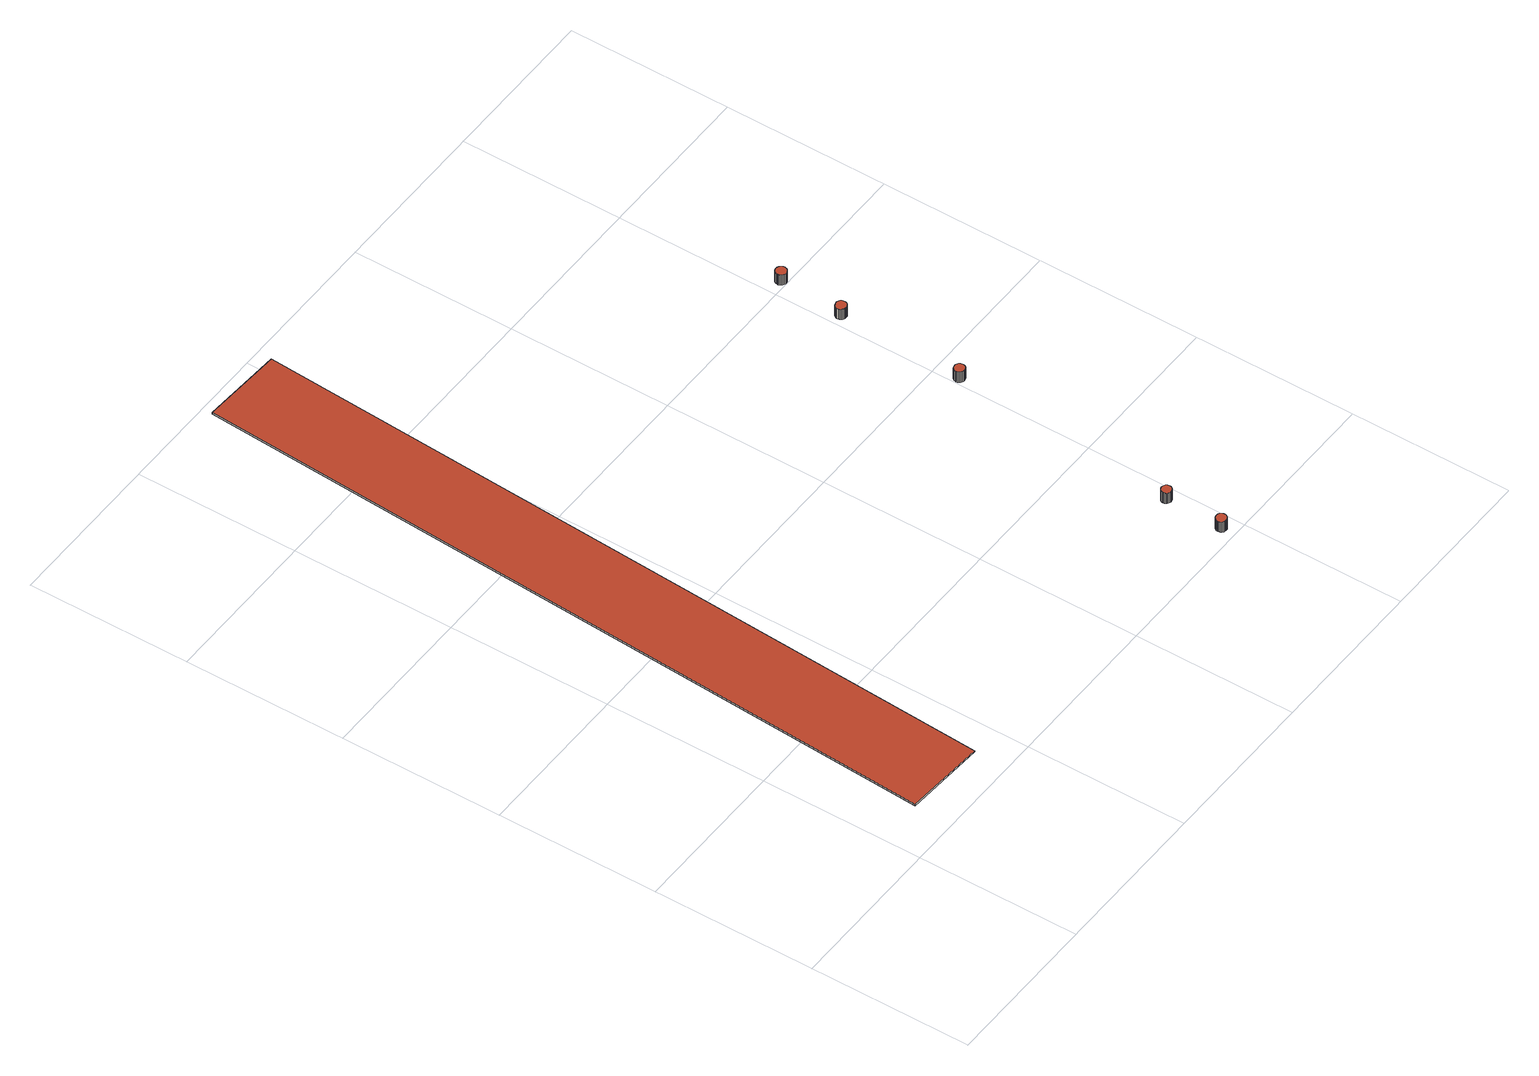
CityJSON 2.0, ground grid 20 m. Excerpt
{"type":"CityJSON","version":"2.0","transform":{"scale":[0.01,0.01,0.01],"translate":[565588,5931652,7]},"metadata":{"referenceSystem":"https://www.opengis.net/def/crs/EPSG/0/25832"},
"CityObjects":{
"building1":{"type":"Building","attributes":{"Grundfläche 2D":"951.482283","Grundhöhe NN":"14.920"},"geometry":[{"type":"Solid","lod":"3","boundaries":[[[[0,1,2,3]],[[4,5,3,2]],[[5,6,0,3]],[[6,7,1,0]],[[7,4,2,1]],[[7,6,5,4]]]],"semantics":{"surfaces":[{"type":"RoofSurface"},{"type":"WallSurface"},{"type":"GroundSurface"}],"values":[[0,1,1,1,1,2]]}}]},
"building2":{"type":"Building","attributes":{"Grundfläche 2D":"1.288316","Grundhöhe NN":"7.626"},"geometry":[{"type":"Solid","lod":"3","boundaries":[[[[8,9,10,11,12,13,14,15,16,17,18,19,20,21,22,23,24,25,26,27,28,29,30,31,32]],[[33,34,13,12]],[[35,33,12,11]],[[36,35,11,10]],[[34,37,14,13]],[[37,38,15,14]],[[38,39,16,15]],[[39,40,17,16]],[[40,41,18,17]],[[41,42,19,18]],[[42,43,20,19]],[[43,44,21,20]],[[44,45,22,21]],[[45,46,23,22]],[[46,47,24,23]],[[47,48,25,24]],[[48,49,26,25]],[[49,50,27,26]],[[50,51,28,27]],[[51,52,29,28]],[[52,53,30,29]],[[53,54,31,30]],[[54,55,32,31]],[[55,56,8,32]],[[56,57,9,8]],[[57,36,10,9]],[[53,52,51,50,49,48,47,46,45,44,43,42,41,40,39,38,37,34,33,35,36,57,56,55,54]]]],"semantics":{"surfaces":[{"type":"RoofSurface"},{"type":"WallSurface"},{"type":"GroundSurface"}],"values":[[0,1,1,1,1,1,1,1,1,1,1,1,1,1,1,1,1,1,1,1,1,1,1,1,1,1,2]]}}]},
"building3":{"type":"Building","attributes":{"Grundfläche 2D":"1.157330","Grundhöhe NN":"7.627"},"geometry":[{"type":"Solid","lod":"3","boundaries":[[[[58,59,60,61,62,63,64,65,66,67,68,69,70,71,72,73,74,75,76,77,78,79,80,81,82]],[[83,84,65,64]],[[85,83,64,63]],[[86,85,63,62]],[[84,87,66,65]],[[87,88,67,66]],[[88,89,68,67]],[[89,90,69,68]],[[90,91,70,69]],[[91,92,71,70]],[[92,93,72,71]],[[93,94,73,72]],[[94,95,74,73]],[[95,96,75,74]],[[96,97,76,75]],[[97,98,77,76]],[[98,99,78,77]],[[99,100,79,78]],[[100,101,80,79]],[[101,102,81,80]],[[102,103,82,81]],[[103,104,58,82]],[[104,105,59,58]],[[105,106,60,59]],[[106,107,61,60]],[[107,86,62,61]],[[101,100,99,98,97,96,95,94,93,92,91,90,89,88,87,84,83,85,86,107,106,105,104,103,102]]]],"semantics":{"surfaces":[{"type":"RoofSurface"},{"type":"WallSurface"},{"type":"GroundSurface"}],"values":[[0,1,1,1,1,1,1,1,1,1,1,1,1,1,1,1,1,1,1,1,1,1,1,1,1,1,2]]}}]},
"building4":{"type":"Building","attributes":{"Grundfläche 2D":"1.286168","Grundhöhe NN":"7.653"},"geometry":[{"type":"Solid","lod":"3","boundaries":[[[[108,109,110,111,112,113,114,115,116,117,118,119,120,121,122,123,124,125,126,127,128,129,130,131,132]],[[133,134,113,112]],[[135,133,112,111]],[[136,135,111,110]],[[134,137,114,113]],[[137,138,115,114]],[[138,139,116,115]],[[139,140,117,116]],[[140,141,118,117]],[[141,142,119,118]],[[142,143,120,119]],[[143,144,121,120]],[[144,145,122,121]],[[145,146,123,122]],[[146,147,124,123]],[[147,148,125,124]],[[148,149,126,125]],[[149,150,127,126]],[[150,151,128,127]],[[151,152,129,128]],[[152,153,130,129]],[[153,154,131,130]],[[154,155,132,131]],[[155,156,108,132]],[[156,157,109,108]],[[157,136,110,109]],[[153,152,151,150,149,148,147,146,145,144,143,142,141,140,139,138,137,134,133,135,136,157,156,155,154]]]],"semantics":{"surfaces":[{"type":"RoofSurface"},{"type":"WallSurface"},{"type":"GroundSurface"}],"values":[[0,1,1,1,1,1,1,1,1,1,1,1,1,1,1,1,1,1,1,1,1,1,1,1,1,1,2]]}}]},
"building5":{"type":"Building","attributes":{"Grundfläche 2D":"1.315860","Grundhöhe NN":"7.646"},"geometry":[{"type":"Solid","lod":"3","boundaries":[[[[158,159,160,161,162,163,164,165,166,167,168,169,170,171,172,173,174,175,176,177,178,179,180,181,182]],[[183,184,166,165]],[[185,183,165,164]],[[186,185,164,163]],[[184,187,167,166]],[[187,188,168,167]],[[188,189,169,168]],[[189,190,170,169]],[[190,191,171,170]],[[191,192,172,171]],[[192,193,173,172]],[[193,194,174,173]],[[194,195,175,174]],[[195,196,176,175]],[[196,197,177,176]],[[197,198,178,177]],[[198,199,179,178]],[[199,200,180,179]],[[200,201,181,180]],[[201,202,182,181]],[[202,203,158,182]],[[203,204,159,158]],[[204,205,160,159]],[[205,206,161,160]],[[206,207,162,161]],[[207,186,163,162]],[[200,199,198,197,196,195,194,193,192,191,190,189,188,187,184,183,185,186,207,206,205,204,203,202,201]]]],"semantics":{"surfaces":[{"type":"RoofSurface"},{"type":"WallSurface"},{"type":"GroundSurface"}],"values":[[0,1,1,1,1,1,1,1,1,1,1,1,1,1,1,1,1,1,1,1,1,1,1,1,1,1,2]]}}]},
"building6":{"type":"Building","attributes":{"Grundfläche 2D":"1.330207","Grundhöhe NN":"7.658"},"geometry":[{"type":"Solid","lod":"3","boundaries":[[[[208,209,210,211,212,213,214,215,216,217,218,219,220,221,222,223,224,225,226,227,228,229,230,231,232]],[[233,234,213,212]],[[235,233,212,211]],[[236,235,211,210]],[[234,237,214,213]],[[237,238,215,214]],[[238,239,216,215]],[[239,240,217,216]],[[240,241,218,217]],[[241,242,219,218]],[[242,243,220,219]],[[243,244,221,220]],[[244,245,222,221]],[[245,246,223,222]],[[246,247,224,223]],[[247,248,225,224]],[[248,249,226,225]],[[249,250,227,226]],[[250,251,228,227]],[[251,252,229,228]],[[252,253,230,229]],[[253,254,231,230]],[[254,255,232,231]],[[255,256,208,232]],[[256,257,209,208]],[[257,236,210,209]],[[253,252,251,250,249,248,247,246,245,244,243,242,241,240,239,238,237,234,233,235,236,257,256,255,254]]]],"semantics":{"surfaces":[{"type":"RoofSurface"},{"type":"WallSurface"},{"type":"GroundSurface"}],"values":[[0,1,1,1,1,1,1,1,1,1,1,1,1,1,1,1,1,1,1,1,1,1,1,1,1,1,2]]}}]}
},
"vertices":[
[1023,8,812],[1592,9399,812],[582,9460,812],[14,69,812],[582,9460,792],[14,69,792],[1023,8,792],[1592,9399,792],
[5880,219,217],[5868,230,217],[5853,237,217],[5837,241,217],[5821,240,217],[5806,236,217],[5792,228,217],[5780,216,217],[5772,202,217],[5768,187,217],[5767,171,217],[5771,155,217],[5778,141,217],[5789,129,217],[5802,119,217],[5817,114,217],[5833,112,217],[5849,115,217],[5864,121,217],[5877,131,217],[5886,144,217],[5893,159,217],[5895,175,217],[5894,191,217],[5889,206,217],[5821,240,63],[5806,236,63],[5837,241,63],[5853,237,63],[5792,228,63],[5780,216,63],[5772,202,63],[5768,187,63],[5767,171,63],[5771,155,63],[5778,141,63],[5789,129,63],[5802,119,63],[5817,114,63],[5833,112,63],[5849,115,63],[5864,121,63],[5877,131,63],[5886,144,63],[5893,159,63],[5895,175,63],[5894,191,63],[5889,206,63],[5880,219,63],[5868,230,63],
[5909,903,217],[5905,918,217],[5897,931,217],[5886,942,217],[5872,949,217],[5858,953,217],[5842,954,217],[5828,950,217],[5814,943,217],[5803,933,217],[5794,920,217],[5789,905,217],[5788,890,217],[5791,875,217],[5797,861,217],[5806,849,217],[5819,840,217],[5833,834,217],[5848,832,217],[5863,834,217],[5878,839,217],[5890,848,217],[5900,859,217],[5907,873,217],[5910,888,217],[5842,954,63],[5828,950,63],[5858,953,63],[5872,949,63],[5814,943,63],[5803,933,63],[5794,920,63],[5789,905,63],[5788,890,63],[5791,875,63],[5797,861,63],[5806,849,63],[5819,840,63],[5833,834,63],[5848,832,63],[5863,834,63],[5878,839,63],[5890,848,63],[5900,859,63],[5907,873,63],[5910,888,63],[5909,903,63],[5905,918,63],[5897,931,63],[5886,942,63],
[6139,3749,217],[6127,3759,217],[6112,3767,217],[6096,3770,217],[6080,3770,217],[6065,3766,217],[6051,3757,217],[6039,3746,217],[6031,3732,217],[6027,3717,217],[6026,3701,217],[6029,3685,217],[6036,3671,217],[6047,3658,217],[6060,3649,217],[6075,3644,217],[6092,3642,217],[6107,3644,217],[6122,3651,217],[6135,3661,217],[6145,3673,217],[6152,3688,217],[6154,3704,217],[6153,3720,217],[6147,3735,217],[6080,3770,65],[6065,3766,65],[6096,3770,65],[6112,3767,65],[6051,3757,65],[6039,3746,65],[6031,3732,65],[6027,3717,65],[6026,3701,65],[6029,3685,65],[6036,3671,65],[6047,3658,65],[6060,3649,65],[6075,3644,65],[6092,3642,65],[6107,3644,65],[6122,3651,65],[6135,3661,65],[6145,3673,65],[6152,3688,65],[6154,3704,65],[6153,3720,65],[6147,3735,65],[6139,3749,65],[6127,3759,65],
[6213,5261,217],[6211,5277,217],[6205,5292,217],[6196,5306,217],[6183,5316,217],[6169,5323,217],[6153,5326,217],[6136,5325,217],[6121,5320,217],[6107,5312,217],[6096,5300,217],[6088,5286,217],[6083,5270,217],[6083,5254,217],[6087,5238,217],[6095,5224,217],[6106,5212,217],[6120,5203,217],[6135,5197,217],[6152,5196,217],[6168,5199,217],[6182,5206,217],[6195,5217,217],[6205,5230,217],[6211,5245,217],[6136,5325,65],[6121,5320,65],[6153,5326,65],[6169,5323,65],[6107,5312,65],[6096,5300,65],[6088,5286,65],[6083,5270,65],[6083,5254,65],[6087,5238,65],[6095,5224,65],[6106,5212,65],[6120,5203,65],[6135,5197,65],[6152,5196,65],[6168,5199,65],[6182,5206,65],[6195,5217,65],[6205,5230,65],[6211,5245,65],[6213,5261,65],[6211,5277,65],[6205,5292,65],[6196,5306,65],[6183,5316,65],
[6254,6116,217],[6241,6126,217],[6226,6133,217],[6209,6136,217],[6193,6134,217],[6178,6129,217],[6164,6120,217],[6153,6108,217],[6145,6093,217],[6142,6077,217],[6142,6061,217],[6146,6045,217],[6155,6031,217],[6166,6019,217],[6180,6011,217],[6196,6006,217],[6212,6005,217],[6228,6009,217],[6243,6016,217],[6255,6027,217],[6265,6040,217],[6270,6055,217],[6272,6072,217],[6270,6088,217],[6264,6103,217],[6193,6134,66],[6178,6129,66],[6209,6136,66],[6226,6133,66],[6164,6120,66],[6153,6108,66],[6145,6093,66],[6142,6077,66],[6142,6061,66],[6146,6045,66],[6155,6031,66],[6166,6019,66],[6180,6011,66],[6196,6006,66],[6212,6005,66],[6228,6009,66],[6243,6016,66],[6255,6027,66],[6265,6040,66],[6270,6055,66],[6272,6072,66],[6270,6088,66],[6264,6103,66],[6254,6116,66],[6241,6126,66]
]}
